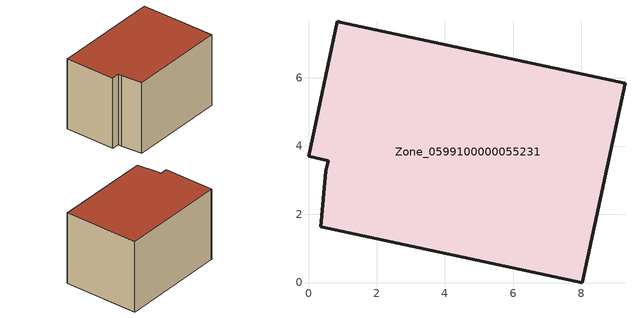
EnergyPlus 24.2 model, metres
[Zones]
Zone_0599100000055231
 floor ground (C_G): 0.93,7.63 9.28,5.85 8.02,0 0.36,1.64 0.51,3.26 0.58,3.57 0,3.7 0.85,7.65 z0
 wall outside (C_F): 8.02,0 9.28,5.85 0.93,7.63 0.85,7.65 0,3.7 0.58,3.57 0.51,3.26 0.36,1.64 8.02,0 z0:5.81
 roof outside (C_R): 9.28,5.85 0.93,7.63 0.85,7.65 0,3.7 0.58,3.57 0.51,3.26 0.36,1.64 8.02,0 z5.81
[BUILDING]
Pand.0599100000055231: North Axis=0; Terrain=City; Loads Convergence Tolerance Value=0.04; Temperature Convergence Tolerance Value=0.4; Solar Distribution=FullExterior; Maximum Number of Warmup Days=25; Minimum Number of Warmup Days=1
[Site:Location]
Rotterdam.The.Hague.AP_ZH_NLD Design_Conditions: Latitude=51.96; Longitude=4.45; Time Zone=1; Elevation=-4.5
[SITE:GROUNDTEMPERATURE:BUILDINGSURFACE]
18, 18, 18, 18, 18, 18, 18, 18, 18, 18, 18, 18
[MATERIAL] Thermal Absorptance=0.9; Solar Absorptance=0.7; Visible Absorptance=0.7
Name | Roughness | Thickness | Conductivity | Density | Specific Heat
G.TI.1975-1991 | MediumSmooth | 0.15 | 0.288461 | 540 | 1210
F.TI.1975-1991 | Rough | 0.3 | 0.230769 | 1920 | 840
R.TI.1975-1991 | MediumRough | 0.2 | 0.153846 | 1500 | 1000
[CONSTRUCTION]
C_G: G.TI.1975-1991
C_F: F.TI.1975-1991
C_R: R.TI.1975-1991
[ZONE]
Zone_0599100000055231: Type=1; Multiplier=1; Ceiling Height=Autocalculate; Volume=Autocalculate; Floor Area=autocalculate; Part of Total Floor Area=Yes
[ZONEINFILTRATION:DESIGNFLOWRATE]
Infil_Zone_0599100000055231: Zone or ZoneList or Space or SpaceList=Zone_0599100000055231; Schedule=AlwaysOn; Design Flow Rate Calculation Method=Flow/Area; Flow Rate per Floor Area=0.003; Constant Term Coefficient=1; Temperature Term Coefficient=0; Velocity Term Coefficient=0; Velocity Squared Term Coefficient=0
[HVACTEMPLATE:ZONE:IDEALLOADSAIRSYSTEM]
Zone_0599100000055231: Maximum Heating Supply Air Temperature=50; Minimum Cooling Supply Air Temperature=13; Maximum Heating Supply Air Humidity Ratio=0.0156; Minimum Cooling Supply Air Humidity Ratio=0.0077; Heating Limit=NoLimit; Cooling Limit=NoLimit; Dehumidification Control Type=ConstantSensibleHeatRatio; Cooling Sensible Heat Ratio=0.7; Dehumidification Setpoint=60; Humidification Control Type=None; Humidification Setpoint=30; Outdoor Air Method=None; Outdoor Air Flow Rate per Person=0.00944; Outdoor Air Flow Rate per Zone Floor Area=0; Outdoor Air Flow Rate per Zone=0; Demand Controlled Ventilation Type=None; Outdoor Air Economizer Type=NoEconomizer; Heat Recovery Type=None; Sensible Heat Recovery Effectiveness=0.7; Latent Heat Recovery Effectiveness=0.65
[ZONECONTROL:THERMOSTAT]
ThermostatControl_Zone_0599100000055231: Zone or ZoneList=Zone_0599100000055231; Control Type Schedule=DualSetpointControlType; Control 1=Thermostat_Zone_0599100000055231; Temperature Difference Between Cutout And Setpoint=0
[THERMOSTATSETPOINT:DUALSETPOINT]
Thermostat_Zone_0599100000055231: Heating Setpoint Temperature Schedule=HeatingSetpoint_Zone_0599100000055231; Cooling Setpoint Temperature Schedule=CoolingSetpoint_Zone_0599100000055231
[SCHEDULE:COMPACT]
HeatingSetpoint_Zone_0599100000055231: Through: 12/31, For: AllDays, Until: 24:00, 21
CoolingSetpoint_Zone_0599100000055231: Through: 12/31, For: AllDays, Until: 24:00, 24
DualSetpointControlType: Through: 12/31, For: AllDays, Until: 24:00, 4
AlwaysOn: Through: 12/31, For: AllDays, Until: 24:00, 1
